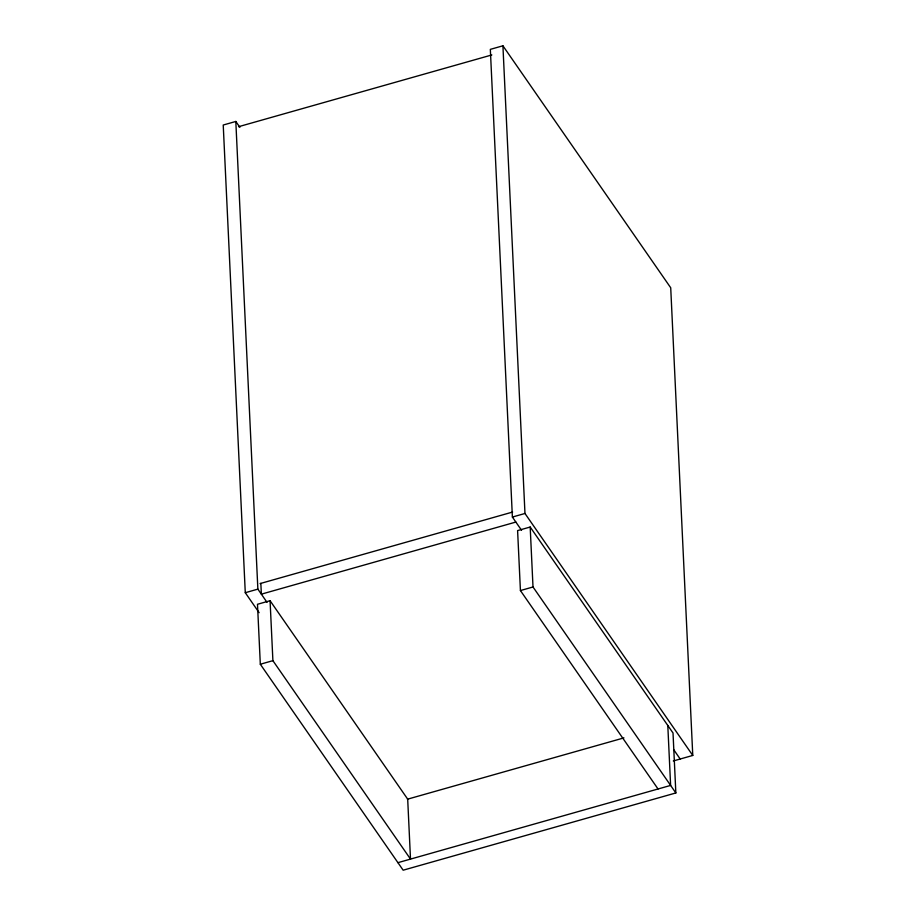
<?xml version="1.0" encoding="UTF-8"?>
<svg xmlns="http://www.w3.org/2000/svg" width="916" height="916" viewBox="0 0 916 916"><rect width="100%" height="100%" fill="white"/><g stroke="black" fill="none" stroke-linecap="round" stroke-linejoin="round"><path stroke-width="1.37" d="M239.889 127.335L235.813 121.462L223.229 125.023L245.282 592.709L259.125 612.678M673.306 760.967L692.771 755.448L670.718 287.773L502.918 45.8L490.335 49.361L512.388 517.048L521.559 530.284M238.538 126.706L491.823 54.949M260.075 583.584L512.605 512.055M245.282 592.709L257.865 589.137L267.048 602.373M512.388 517.048L524.971 513.475L692.771 755.448M515.868 522.063L261.358 594.163L260.842 583.366M270.071 600.713L272.899 660.665L410.505 859.105L407.689 799.141L270.071 600.713L257.488 604.274L260.316 664.237L403.155 870.2L675.848 792.958L673.02 732.995L530.181 527.032L517.597 530.593L520.425 590.557L658.032 788.985M260.316 664.237L272.899 660.665M520.425 590.557L533.009 586.984L675.848 792.958M407.425 799.21L623.945 737.884M397.922 862.666L670.615 785.424L667.798 725.461M673.672 749.62L680.187 759.02M530.181 527.032L533.009 586.984M502.918 45.8L524.971 513.475M235.813 121.462L257.865 589.137"/></g></svg>
